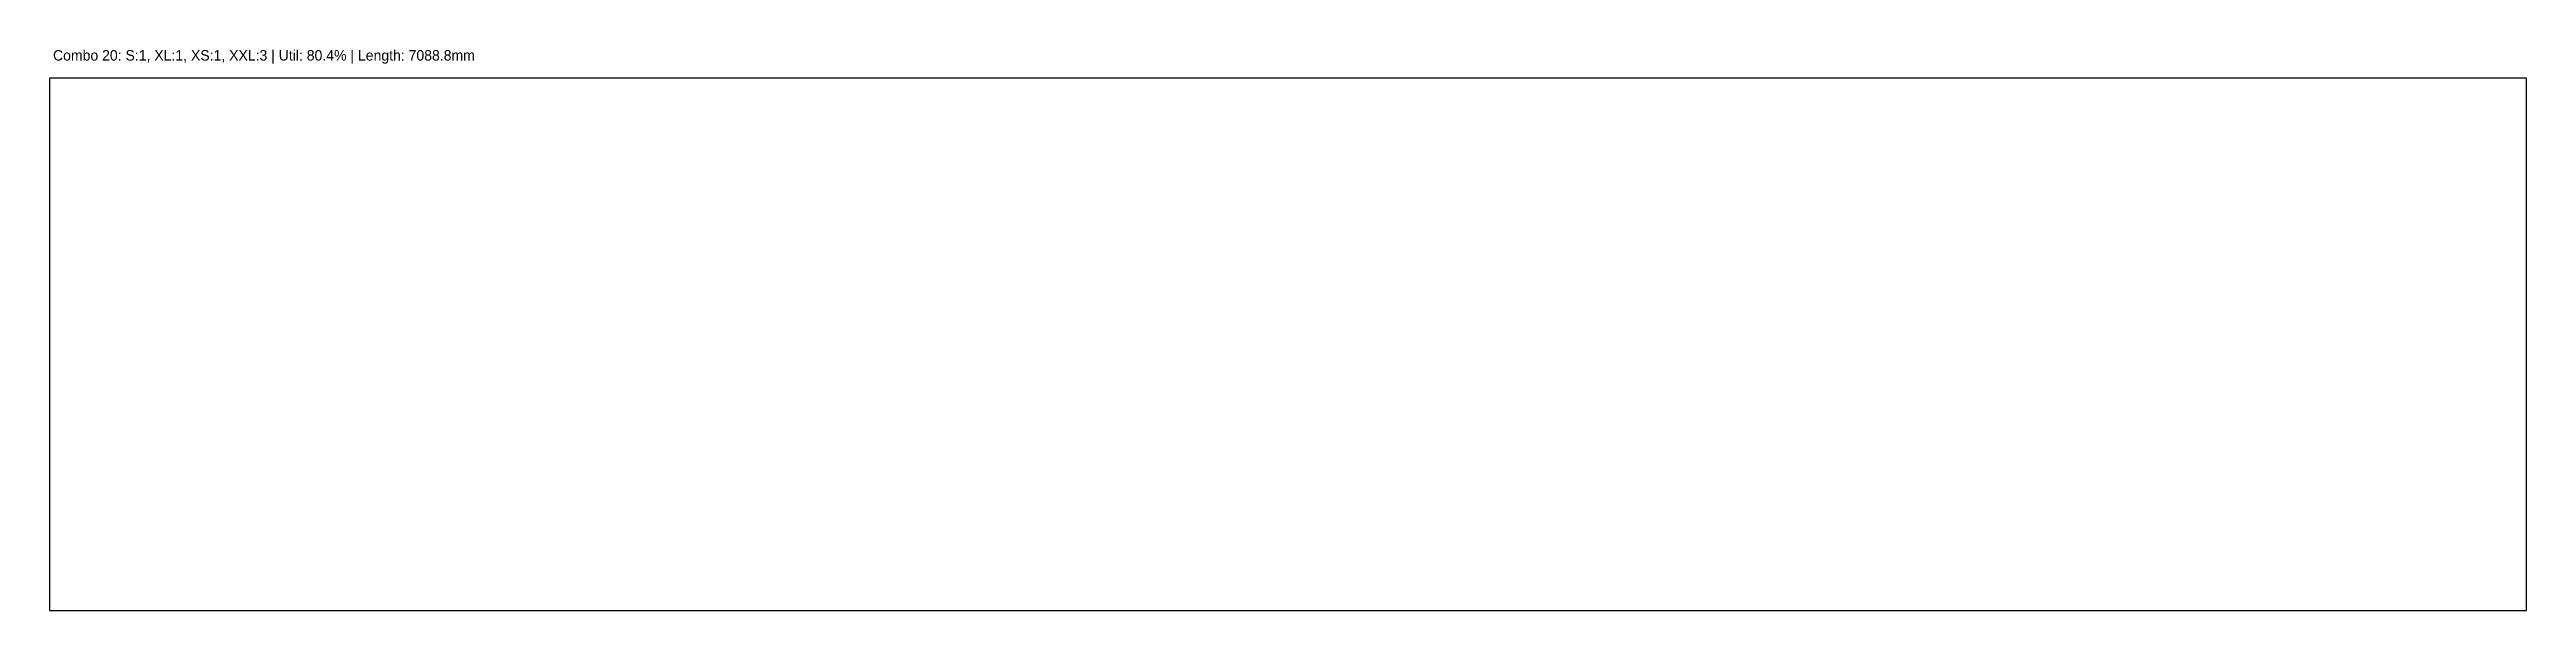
# Model space of a CAD drawing. Header units: metres. Extents: x 0 to 7089, y 0 to 1606.
import ezdxf

# ---------------------------------------------------------------- set-up
doc = ezdxf.new("R2010")
doc.units = ezdxf.units.M
doc.layers.add('CONTAINER', color=7, linetype='Continuous')
doc.layers.add('INFO', color=7, linetype='Continuous')

msp = doc.modelspace()

# ---------------------------------------------------------------- linework, layer by layer
at = {"layer": 'CONTAINER'}
msp.add_lwpolyline([(0, 0), (7088.8, 0), (7088.8, 1524), (0, 1524), (0, 0)], dxfattribs=at)

# ---------------------------------------------------------------- texts
at = {"layer": 'INFO'}
msp.add_text('Combo 20: S:1, XL:1, XS:1, XXL:3 | Util: 80.4% | Length: 7088.8mm', height=30, dxfattribs=at).set_placement((10, 1574))

doc.saveas('drawing.dxf')
